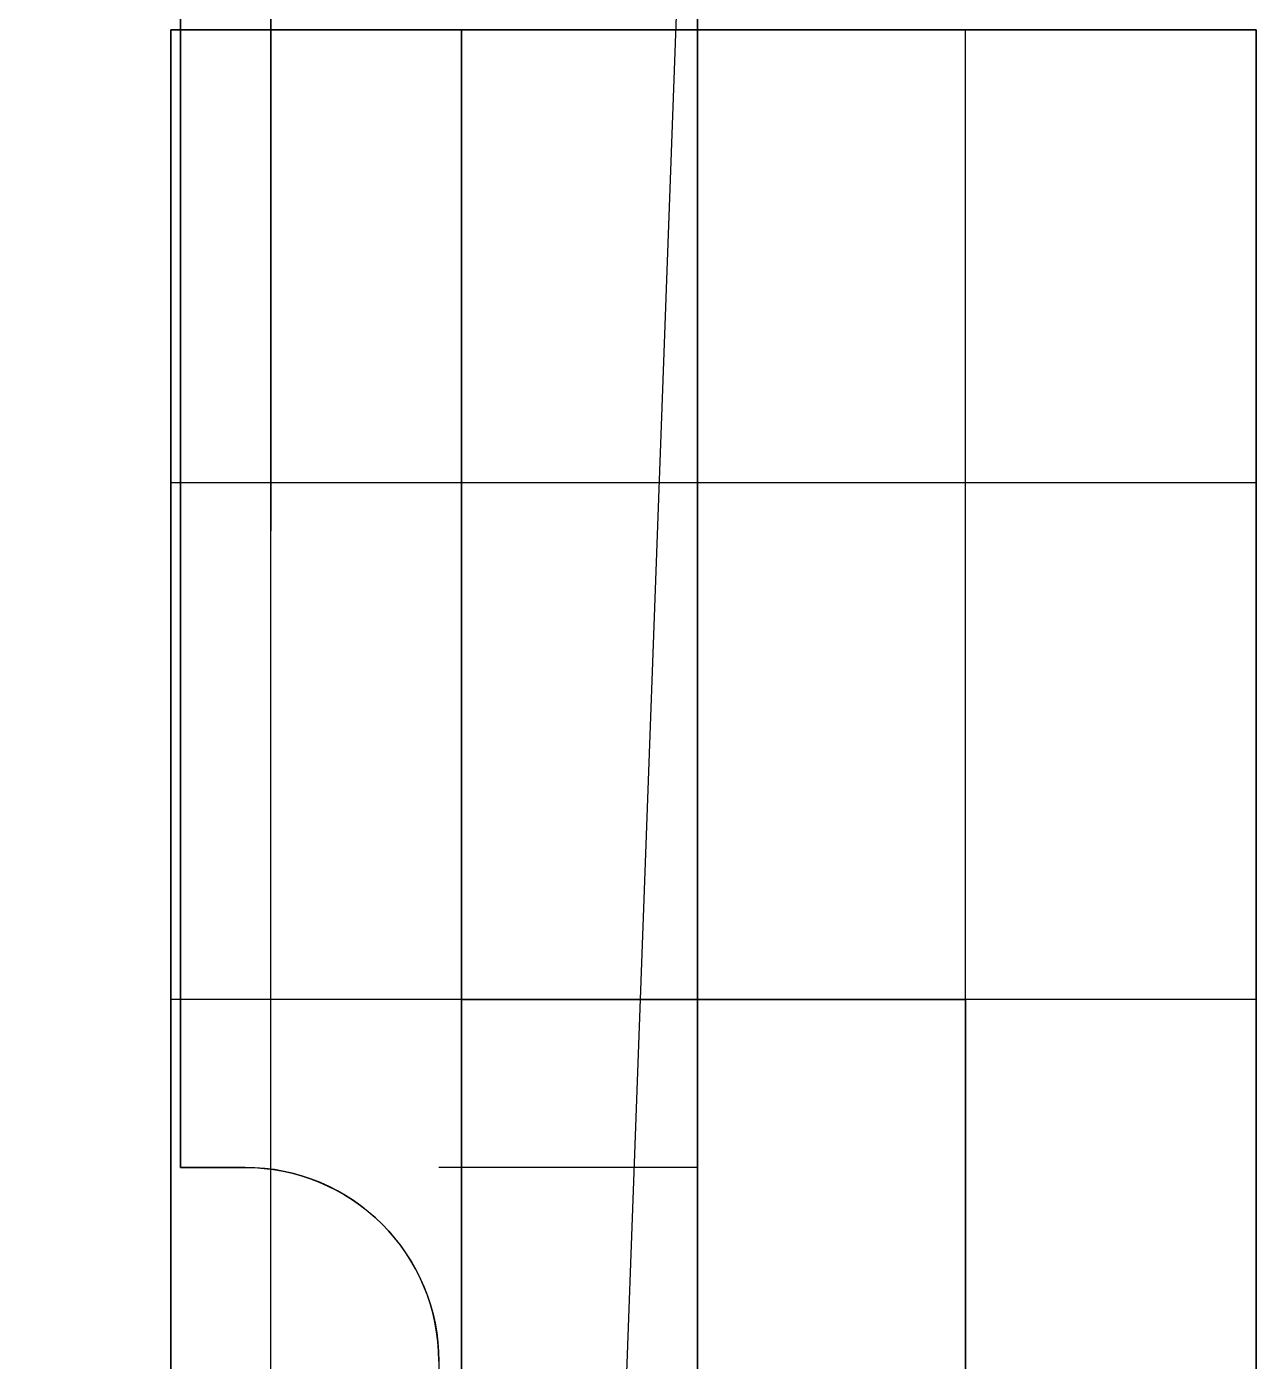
# Model space of a CAD drawing. Header units: centimetres. Extents: x -6.4 to 7.1, y 0 to 33.6.
# Drawn here: x 0.403 to 2.306, y 30.51 to 32.575 of the extents above; entities that cross this region are included whole.
import ezdxf

# ---------------------------------------------------------------- set-up
doc = ezdxf.new("R2010")
doc.units = ezdxf.units.CM
doc.header["$MEASUREMENT"] = 0
for name, color, linetype in [('1. Top rod v3_Sketch1', 7, 'Continuous'), ('1. Top rod v3_Sketch10', 7, 'Continuous'), ('1. Top rod v3_Sketch11', 7, 'Continuous'), ('1. Top rod v3_Sketch2', 7, 'Continuous'), ('1. Top rod v3_Sketch3', 7, 'Continuous'), ('1. Top rod v3_Sketch4', 7, 'Continuous'), ('1. Top rod v3_Sketch5', 7, 'Continuous'), ('1. Top rod v3_Sketch8', 7, 'Continuous'), ('1. Top rod v3_Sketch9', 7, 'Continuous'), ('5. Motherboard Braket v3_Sketch14', 7, 'Continuous'), ('5. Motherboard Braket v3_Sketch16', 7, 'Continuous'), ('6. GPU Holder v3_Sketch1', 7, 'Continuous'), ('6. GPU Holder v3_Sketch2', 7, 'Continuous'), ('6. GPU Holder v3_Sketch3', 7, 'Continuous'), ('6. GPU Holder v3_Sketch4', 7, 'Continuous'), ('6. GPU Holder v3_Sketch5', 7, 'Continuous'), ('6. GPU Holder v3_Sketch6', 7, 'Continuous'), ('99. Standoff 06mm v3_Sketch1', 7, 'Continuous'), ('99. Standoff 06mm v3_Sketch2', 7, 'Continuous')]:
    doc.layers.add(name, color=color, linetype=linetype)

# ---------------------------------------------------------------- blocks, each defined once
blk = doc.blocks.new('1.Toprodv3')
at = {"layer": '1. Top rod v3_Sketch1'}
for p, q in [((-16.375, 0.6), (16.375, 0.6)), ((16.375, 0.6), (-16.2713, -0.5962)), ((-0.7003, 0.6), (13.6997, 0.6)), ((13.6997, 0.6), (13.6997, 0.2)), ((15.575, 0.6), (13.7, 0.6)), ((13.4, 0.2), (-0.4, 0.2)), ((13.7, -0.1), (13.7, -0.2)), ((13.7, -0.2), (15.575, -0.2))]:
    blk.add_line(p, q, dxfattribs=at)
blk.add_arc((13.4, -0.1), 0.3, 0, 90, dxfattribs=at)
at = {"layer": '1. Top rod v3_Sketch10'}
for p, q in [((13.7, -0.2, 1), (13.7, -0.2)), ((13.7, -0.2), (15.575, -0.2)), ((15.575, -0.2, 1), (13.7, -0.2, 1))]:
    blk.add_line(p, q, dxfattribs=at)
at = {"layer": '1. Top rod v3_Sketch10', "extrusion": (0, -1, 0)}
for centre, radius in [((14.28, 0.35, 0.2), 0.15), ((15.11, 0.35, 0.2), 0.15), ((15.575, 0.52, 0.2), 0.13)]:
    blk.add_circle(centre, radius, dxfattribs=at)
at = {"layer": '1. Top rod v3_Sketch11'}
for p, q in [((13.7, -0.2, 1), (13.7, -0.2)), ((13.7, -0.2), (15.575, -0.2)), ((15.575, -0.2, 1), (13.7, -0.2, 1)), ((14.695, -0.2), (14.275, -0.2)), ((15.575, -0.2), (14.745, -0.2)), ((14.745, -0.2, 0.05), (14.745, -0.2, 0.55)), ((14.845, -0.2, 0.65), (15.575, -0.2, 0.65))]:
    blk.add_line(p, q, dxfattribs=at)
at = {"layer": '1. Top rod v3_Sketch11', "extrusion": (0, -1, 0)}
for centre in [(14.28, 0.35, 0.2), (15.11, 0.35, 0.2)]:
    blk.add_circle(centre, 0.15, dxfattribs=at)
for centre, radius, start, end in [((14.695, 0.05, 0.2), 0.05, 270, 360), ((14.845, 0.55, 0.2), 0.1, 90, 180), ((15.575, 0.52, 0.2), 0.13, 90, 253.8724)]:
    blk.add_arc(centre, radius, start, end, dxfattribs=at)
at = {"layer": '1. Top rod v3_Sketch2'}
for p, q in [((-1.75, 0.6), (16.275, 0.6)), ((13.4, 0.2), (-0.4, 0.2)), ((13.7, -0.2), (13.7, -0.1)), ((15.575, -0.2), (13.7, -0.2))]:
    blk.add_line(p, q, dxfattribs=at)
at = {"layer": '1. Top rod v3_Sketch2', "extrusion": (0, 0, -1)}
blk.add_arc((-13.4, -0.1), 0.3, 90, 180, dxfattribs=at)
at = {"layer": '1. Top rod v3_Sketch3'}
for p, q in [((-1.75, 0.6), (16.275, 0.6)), ((13.4, 0.2), (-0.4, 0.2)), ((13.7, -0.2), (13.7, -0.1)), ((15.575, -0.2), (13.7, -0.2))]:
    blk.add_line(p, q, dxfattribs=at)
at = {"layer": '1. Top rod v3_Sketch3', "extrusion": (0, 0, -1)}
blk.add_arc((-13.4, -0.1), 0.3, 90, 180, dxfattribs=at)
at = {"layer": '1. Top rod v3_Sketch4'}
for p, q in [((16.275, 0.6, 1), (-1.75, 0.6, 1)), ((13.7, -0.1, 1), (13.7, -0.2, 1)), ((13.7, -0.2, 1), (15.575, -0.2, 1))]:
    blk.add_line(p, q, dxfattribs=at)
blk.add_arc((13.4, -0.1, 1), 0.3, 0, 90, dxfattribs=at)
at = {"layer": '1. Top rod v3_Sketch5'}
for p, q in [((16.275, 0.6, 1), (-1.75, 0.6, 1)), ((13.7, -0.1, 1), (13.7, -0.2, 1)), ((13.7, -0.2, 1), (15.575, -0.2, 1))]:
    blk.add_line(p, q, dxfattribs=at)
blk.add_arc((13.4, -0.1, 1), 0.3, 0, 90, dxfattribs=at)
at = {"layer": '1. Top rod v3_Sketch8'}
for p, q in [((15.575, 0.6), (-1.75, 0.6)), ((-1.75, 0.6, 1), (16.275, 0.6, 1))]:
    blk.add_line(p, q, dxfattribs=at)
at = {"layer": '1. Top rod v3_Sketch9'}
for p, q in [((15.575, 0.6), (-1.75, 0.6)), ((-1.75, 0.6, 1), (16.275, 0.6, 1)), ((15.11, 0.6, 0.35), (14.28, 0.6, 0.35)), ((15.11, 0.6, 0.35), (15.575, 0.6, 0.35)), ((15.575, 0.6), (15.11, 0.6)), ((15.11, 0.6), (15.11, 0.6, 0.35))]:
    blk.add_line(p, q, dxfattribs=at)
at = {"layer": '1. Top rod v3_Sketch9', "extrusion": (0, 1, 0)}
for centre in [(-14.28, 0.35, 0.6), (-15.11, 0.35, 0.6)]:
    blk.add_circle(centre, 0.15, dxfattribs=at)
blk = doc.blocks.new('6.GPUHolderv3')
at = {"layer": '6. GPU Holder v3_Sketch1'}
for p, q in [((8.5, 0, -0.725), (-8.5, 0, -0.725)), ((8.5, 0, 0.725), (-8.5, 0, -0.725)), ((-8.5, 0, 0.725), (8.5, 0, 0.725)), ((-8.5, 0, -0.725), (-8.5, 0, 0.725)), ((-8.5, 0, 0.725), (8.5, 0, -0.725))]:
    blk.add_line(p, q, dxfattribs=at)
at = {"layer": '6. GPU Holder v3_Sketch2'}
for p, q in [((-8.5, 0, 0.725), (-8.5, 0, -0.725)), ((-8.5, 0, -0.725), (8.5, 0, -0.725)), ((8.5, 0, 0.725), (-8.5, 0, 0.725)), ((8.5, 0, 0.275), (-8.5, 0, 0.275)), ((-8.5, 0, 0.725), (-8.5, 0, -0.725)), ((-4.75, 0, 0.725), (-8.5, 0, 0.725)), ((-8.5, 0, -0.725), (8.5, 0, -0.725)), ((-8.5, 0, 0.275), (-8.5, 0, -0.725)), ((-8.5, 0, -0.725), (-4.75, 0, -0.725))]:
    blk.add_line(p, q, dxfattribs=at)
at = {"layer": '6. GPU Holder v3_Sketch3'}
for p, q in [((-8.5, 1.68, -0.725), (8.5, 1.68, -0.725)), ((-8.5, 0, -0.725), (-8.5, 1.68, -0.725)), ((-7, 1.68, -0.725), (-8.5, 1.68, -0.725)), ((-8.5, 1.68, -0.725), (-8.5, 0, -0.725)), ((-4.75, 1.68, -0.725), (-8.5, 1.68, -0.725)), ((-8.5, 1.23, -0.725), (-8.5, 1.68, -0.725)), ((-8.5, 1.68, -0.725), (-8.5, 1.23, -0.725)), ((-8.5, 1.68, -0.725), (8.5, 1.68, -0.725)), ((-7, 0, -0.725), (-7, 1.68, -0.725)), ((-8.5, 1.23, -0.725), (-4.75, 1.23, -0.725)), ((8.5, 1.23, -0.725), (-8.5, 1.23, -0.725)), ((8.5, 0.45, -0.725), (-8.5, 0.45, -0.725)), ((-8.5, 0.45, -0.725), (-8.5, 0, -0.725)), ((-8.5, 0, -0.725), (-7, 0, -0.725)), ((8.5, 0, -0.725), (-8.5, 0, -0.725)), ((-8.5, 0, -0.725), (8.5, 0, -0.725))]:
    blk.add_line(p, q, dxfattribs=at)
at = {"layer": '6. GPU Holder v3_Sketch4'}
for p, q in [((-8.5, 0, -0.725), (8.5, 0, -0.725)), ((-5.55, 0, 0.275), (-8.5, 0, 0.275)), ((-8.5, 0, 0.275), (-8.5, 0, -0.725))]:
    blk.add_line(p, q, dxfattribs=at)
at = {"layer": '6. GPU Holder v3_Sketch5'}
for p, q in [((-8.5, 0, 0.275), (-8.5, 0, -0.725)), ((-5.55, 0, -0.725), (-8.5, 0, -0.725)), ((-8.5, 0, -0.725), (8.5, 0, -0.725)), ((-8.5, 0, 0.275), (-5.55, 0, 0.275)), ((8.5, 0, 0.275), (-8.5, 0, 0.275)), ((-8.5, 0, -0.725), (8.5, 0, -0.725)), ((8.5, 0, -0.375), (-8.5, 0, -0.375)), ((-8.5, 0, -0.725), (-8.5, 0, 0.275)), ((-8.5, 0, -0.375), (-8.5, 0, -0.725))]:
    blk.add_line(p, q, dxfattribs=at)
at = {"layer": '6. GPU Holder v3_Sketch6'}
for p, q in [((-8.5, 0, -0.725), (-8.5, 1.68, -0.725)), ((-8.5, 1.68, -0.725), (-4.75, 1.68, -0.725)), ((-7.8, 1.68, -0.725), (-7.8, 0, -0.725)), ((-4.75, 1.68, -0.725), (-7.8, 1.68, -0.725)), ((-4.75, 1.525, -0.725), (-8.5, 1.525, -0.725)), ((-8.5, 1.525, -0.725), (-8.5, 0, -0.725)), ((-7, 1.23, -0.725), (-7, 0.45, -0.725)), ((-4.75, 1.23, -0.725), (-7, 1.23, -0.725)), ((-7, 0.45, -0.725), (7.47, 0.45, -0.725)), ((-8.5, 0, -0.725), (-4.75, 0, -0.725)), ((8.5, 0, -0.725), (-8.5, 0, -0.725)), ((-7.8, 0, -0.725), (-4.75, 0, -0.725))]:
    blk.add_line(p, q, dxfattribs=at)
blk = doc.blocks.new('99.Standoff06mmv3')
at = {"layer": '99. Standoff 06mm v3_Sketch1'}
for p, q in [((-0.2585, 0), (-0.12925, 0, 0.22387)), ((-0.12925, 0, -0.22387), (-0.2585, 0)), ((-0.12925, 0, 0.22387), (0.12925, 0, 0.22387)), ((0.12925, 0, -0.22387), (-0.12925, 0, -0.22387)), ((0.12925, 0, 0.22387), (0.2585, 0)), ((0.2585, 0), (0.12925, 0, -0.22387))]:
    blk.add_line(p, q, dxfattribs=at)
at = {"layer": '99. Standoff 06mm v3_Sketch1', "extrusion": (0, 1, 0)}
blk.add_circle((0, 0), 0.2585, dxfattribs=at)
at = {"layer": '99. Standoff 06mm v3_Sketch1'}
blk.add_point((0, 0), dxfattribs=at)
blk.add_point((0, 0), dxfattribs=at)
at = {"layer": '99. Standoff 06mm v3_Sketch2'}
for p, q in [((-0.2585, 0), (-0.12925, 0, -0.22387)), ((-0.12925, 0, 0.22387), (-0.2585, 0)), ((-0.12925, 0, -0.22387), (0.12925, 0, -0.22387)), ((0.12925, 0, 0.22387), (-0.12925, 0, 0.22387)), ((0.12925, 0, -0.22387), (0.2585, 0)), ((0.2585, 0), (0.12925, 0, 0.22387))]:
    blk.add_line(p, q, dxfattribs=at)
at = {"layer": '99. Standoff 06mm v3_Sketch2', "extrusion": (0, -1, 0)}
blk.add_circle((0, 0), 0.15, dxfattribs=at)
at = {"layer": '99. Standoff 06mm v3_Sketch2'}
blk.add_point((0, 0), dxfattribs=at)
blk = doc.blocks.new('5.MotherboardBraketv3')
at = {"layer": '5. Motherboard Braket v3_Sketch14'}
for p, q in [((2.225, 1.82, 8.35), (2.225, 1.82, 9.05)), ((2.225, 1.82, 9.05), (2.225, 0.97, 9.05)), ((2.225, 0.97, 8.35), (2.225, 1.82, 8.35))]:
    blk.add_line(p, q, dxfattribs=at)
at = {"layer": '5. Motherboard Braket v3_Sketch14', "extrusion": (1, 0, 0)}
blk.add_circle((1.395, 8.7, 2.225), 0.19, dxfattribs=at)
at = {"layer": '5. Motherboard Braket v3_Sketch16'}
for p, q in [((2.225, 0.97, -7.55), (2.225, 1.82, -7.55)), ((2.225, 1.82, -7.55), (2.225, 1.82, -6.55)), ((2.225, 1.82, -6.55), (2.225, 0.97, -6.55))]:
    blk.add_line(p, q, dxfattribs=at)
at = {"layer": '5. Motherboard Braket v3_Sketch16', "extrusion": (1, 0, 0)}
blk.add_circle((1.395, -7.05, 2.225), 0.175, dxfattribs=at)

msp = doc.modelspace()

# ---------------------------------------------------------------- block references
at = {"extrusion": (-4.41169e-16, 4.3266e-18, -1), "rotation": 180}
msp.add_blockref('5.MotherboardBraketv3', (1.4442, 33.615, 0.9962), dxfattribs=at)
at = {"extrusion": (1.38398e-17, -6.04315e-15, -1), "rotation": 89.99999999999979}
msp.add_blockref('1.Toprodv3', (-0.8408, 17.11, 9.3462), dxfattribs=at)
at = {"extrusion": (-5.30839e-17, 3.70338e-14, -1), "rotation": 270.0000000000001}
msp.add_blockref('6.GPUHolderv3', (-2.3058, 24.07, -5.8288), dxfattribs=at)
at = {"rotation": 89.99999999999993}
msp.add_blockref('99.Standoff06mmv3', (0.6408, 31.39, -9.6962), dxfattribs=at)

doc.saveas('drawing.dxf')
